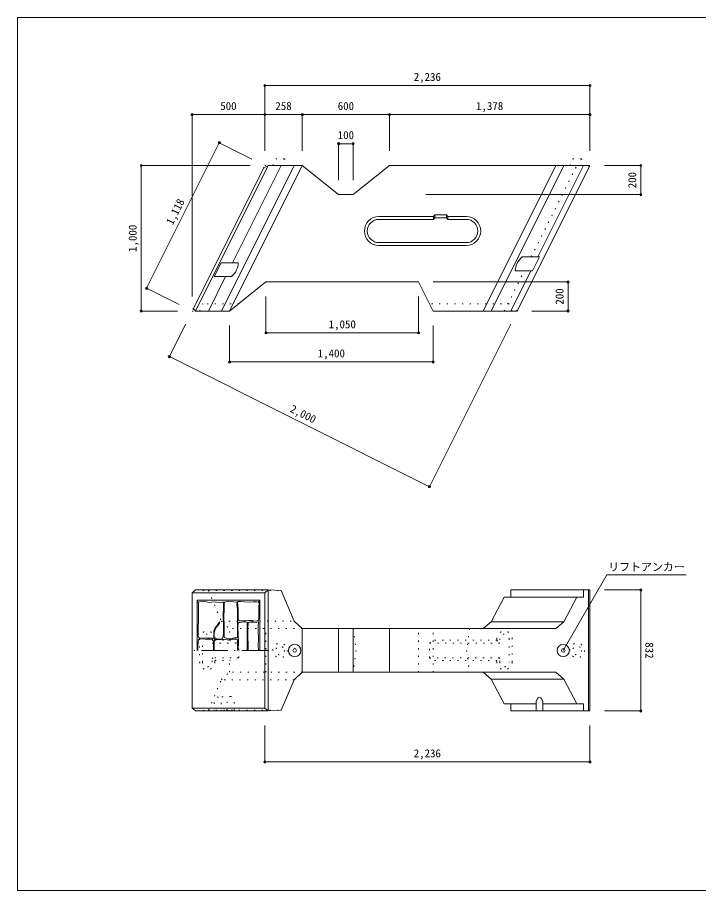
# Model space of a CAD drawing. Units: millimetres, scale not verified. Extents: x 165 to 8745, y 150 to 6150.
# Drawn here: x 165 to 4850, y 150 to 6150 of the extents above; entities that cross this region are included whole.
import ezdxf
from ezdxf.enums import TextEntityAlignment as Align

# ---------------------------------------------------------------- set-up
doc = ezdxf.new("R2010")
doc.units = ezdxf.units.MM
doc.header["$LTSCALE"] = 30
doc.header["$PDMODE"] = 32
doc.header["$PDSIZE"] = 15
doc.linetypes.add('DASHED_DOTTED', pattern=[9.25, 6, -1.5, 0.25, -1.5])
doc.linetypes.add('DOTTED', pattern=[1.75, 0.25, -1.5])
for name, color, linetype, lineweight in [('_0-0_', 7, 'Continuous', 18), ('_0-1_', 7, 'Continuous', 18), ('_0-2_', 4, 'Continuous', 9)]:
    doc.layers.add(name, color=color, linetype=linetype, lineweight=lineweight)
doc.styles.add('ＭＳ ゴシック', font='')
doc.styles.get('ＭＳ ゴシック').set_extended_font_data('MS Gothic')

msp = doc.modelspace()

# ---------------------------------------------------------------- linework, layer by layer
at = {"layer": '_0-0_'}
for p, q in [((8745, 6150), (165, 6150)), ((165, 6150), (165, 150)), ((165, 150), (8745, 150))]:
    msp.add_line(p, q, dxfattribs=at)
at = {"layer": '_0-1_', "linetype": 'DOTTED'}
for p, q in [((1921.23, 5132.5), (1941.23, 5179.5)), ((2001.23, 5179.5), (1941.23, 5179.5)), ((2001.23, 5179.5), (2021.23, 5132.5)), ((3963.45, 5132.5), (3983.45, 5179.5)), ((4043.45, 5179.5), (3983.45, 5179.5)), ((4043.45, 5179.5), (4063.45, 5132.5)), ((1857.29, 5114.61), (1866.23, 5132.5)), ((1866.23, 5132.5), (1888.59, 5132.5)), ((3698.82, 4504.43), (4012.86, 5132.5)), ((4102.3, 5132.5), (4092.3, 5132.5)), ((4097.83, 5123.56), (4102.3, 5132.5)), ((3512.86, 4132.5), (3651.32, 4409.43)), ((1375.18, 4150.39), (1366.23, 4132.5)), ((1418.23, 4132.5), (1439.51, 4182.5)), ((1686.73, 4182.5), (1439.51, 4182.5)), ((3546.03, 4182.5), (2999.23, 4182.5)), ((3567.3, 4132.5), (3546.03, 4182.5)), ((3602.3, 4132.5), (3606.77, 4141.44)), ((1366.23, 4132.5), (1388.59, 4132.5)), ((3592.3, 4132.5), (3602.3, 4132.5)), ((1388.59, 2216), (1478.04, 2211)), ((1478.04, 2211), (1978.04, 2211)), ((1478.04, 2211), (1567.48, 2001.1)), ((1567.48, 2001.1), (1623.38, 1950)), ((1567.48, 2001.1), (2067.48, 2001.1)), ((2123.38, 1950), (1623.38, 1950)), ((1624.23, 1870), (1624.23, 1950)), ((1874.23, 1650), (1874.23, 1950)), ((2474.23, 1950), (2494.23, 1800)), ((2924.23, 1650), (2924.23, 1950)), ((3024.23, 1650), (3024.23, 1950)), ((3274.23, 1950), (3254.23, 1800)), ((1418.23, 1880), (1418.23, 1720)), ((1438.23, 1720), (1438.23, 1880)), ((1503.23, 1880), (1503.23, 1850)), ((1523.23, 1870), (1503.23, 1850)), ((1523.23, 1880), (1523.23, 1870)), ((1523.23, 1870), (1624.23, 1870)), ((1624.23, 1870), (1686.73, 1850)), ((2999.23, 1850), (3024.23, 1870)), ((3461.84, 1870), (3024.23, 1870)), ((3461.84, 1880), (3461.84, 1870)), ((3461.84, 1870), (3481.84, 1850)), ((3481.84, 1880), (3481.84, 1850)), ((3546.84, 1880), (3546.84, 1720)), ((3566.84, 1720), (3566.84, 1880)), ((1503.23, 1850), (1686.73, 1850)), ((1686.73, 1750), (1686.73, 1850)), ((2494.23, 1800), (2474.23, 1650)), ((2999.23, 1750), (2999.23, 1850)), ((3481.84, 1850), (2999.23, 1850)), ((3254.23, 1800), (3274.23, 1650)), ((1503.23, 1720), (1503.23, 1750)), ((1503.23, 1750), (1523.23, 1730)), ((1686.73, 1750), (1503.23, 1750)), ((1624.23, 1730), (1686.73, 1750)), ((2999.23, 1750), (3481.84, 1750)), ((2999.23, 1750), (3024.23, 1730)), ((3481.84, 1750), (3461.84, 1730)), ((3481.84, 1720), (3481.84, 1750)), ((1523.23, 1730), (1624.23, 1730)), ((1523.23, 1720), (1523.23, 1730)), ((1624.23, 1650), (1624.23, 1730)), ((3461.84, 1730), (3024.23, 1730)), ((3461.84, 1720), (3461.84, 1730)), ((1567.48, 1598.9), (1623.38, 1650)), ((2124.23, 1650), (1623.38, 1650)), ((1478.04, 1389), (1567.48, 1598.9)), ((2067.48, 1598.9), (1567.48, 1598.9)), ((1631.43, 1484), (1541.99, 1479)), ((1388.59, 1384), (1478.04, 1389)), ((1478.04, 1389), (1978.04, 1389)), ((1518.24, 1384), (1518.24, 1431.5)), ((1607.68, 1389), (1518.24, 1384)), ((1565.74, 1384), (1565.74, 1431.5)), ((1565.74, 1384), (1655.18, 1389)), ((1607.68, 1389), (1607.68, 1436.5)), ((1655.18, 1389), (1655.18, 1436.5))]:
    msp.add_line(p, q, dxfattribs=at)
at = {"layer": '_0-1_'}
for p, q in [((1375.18, 4150.39), (1857.29, 5114.61)), ((1388.59, 4132.5), (1888.59, 5132.5)), ((1567.48, 4132.5), (2067.48, 5132.5)), ((1623.38, 4132.5), (2123.38, 5132.5)), ((1644, 4464.43), (1978.04, 5132.5)), ((1857.29, 5114.61), (1888.59, 5132.5)), ((1888.59, 5132.5), (2124.23, 5132.5)), ((2124.23, 5132.5), (2374.23, 4932.5)), ((2474.23, 4932.5), (2724.23, 5132.5)), ((2724.23, 5132.5), (4092.3, 5132.5)), ((3367.51, 4132.5), (3867.51, 5132.5)), ((3423.42, 4132.5), (3923.42, 5132.5)), ((4097.83, 5123.56), (3606.77, 4141.44)), ((4057.58, 5132.5), (3743.55, 4504.43)), ((4092.3, 5132.5), (4097.83, 5123.56)), ((2374.23, 4932.5), (2474.23, 4932.5)), ((2651.2, 4782.5), (3026.2, 4782.5)), ((3026.2, 4762.5), (2651.2, 4762.5)), ((3036.2, 4792.5), (3026.2, 4782.5)), ((3026.2, 4782.5), (3026.2, 4762.5)), ((3036.2, 4772.5), (3026.2, 4762.5)), ((3116.2, 4792.5), (3036.2, 4792.5)), ((3036.2, 4792.5), (3036.2, 4772.5)), ((3036.2, 4772.5), (3116.2, 4772.5)), ((3116.2, 4772.5), (3116.2, 4792.5)), ((3116.2, 4792.5), (3126.2, 4782.5)), ((3116.2, 4772.5), (3126.2, 4762.5)), ((3126.2, 4782.5), (3126.2, 4762.5)), ((3126.2, 4782.5), (3251.2, 4782.5)), ((3251.2, 4762.5), (3126.2, 4762.5)), ((2651.2, 4602.5), (3251.2, 4602.5)), ((2651.2, 4582.5), (3251.2, 4582.5)), ((3636.46, 4504.43), (3754.72, 4504.43)), ((3707.22, 4409.43), (3754.72, 4504.43)), ((1565.74, 4464.43), (1518.24, 4369.43)), ((1565.74, 4464.43), (1684, 4464.43)), ((3696.05, 4409.43), (3557.58, 4132.5)), ((3588.96, 4409.43), (3707.22, 4409.43)), ((1478.04, 4132.5), (1596.5, 4369.43)), ((1518.24, 4369.43), (1636.5, 4369.43)), ((1624.23, 4132.5), (1874.23, 4332.5)), ((2924.23, 4332.5), (1874.23, 4332.5)), ((2924.23, 4332.5), (3024.23, 4132.5)), ((1375.18, 4150.39), (1388.59, 4132.5)), ((3592.3, 4132.5), (3606.77, 4141.44)), ((1388.59, 4132.5), (1624.23, 4132.5)), ((3024.23, 4132.5), (3592.3, 4132.5)), ((1388.59, 2216), (1366.23, 2196)), ((1866.23, 2196), (1366.23, 2196)), ((1366.23, 1404), (1366.23, 2196)), ((1388.59, 2216), (1888.59, 2216)), ((1888.59, 2216), (1866.23, 2196)), ((1866.23, 1404), (1866.23, 2196)), ((1888.59, 2216), (1978.04, 2211)), ((1888.59, 1384), (1888.59, 2216)), ((1978.04, 2211), (2067.48, 2001.1)), ((3512.86, 2166), (3423.42, 1996.6)), ((4057.58, 2166), (3512.86, 2166)), ((3557.58, 2166), (3557.58, 2216)), ((4102.3, 2216), (3557.58, 2216)), ((4012.86, 2166), (3923.42, 1996.6)), ((4057.58, 2166), (4057.58, 2216)), ((4092.3, 1384), (4092.3, 2216)), ((4102.3, 2216), (4102.3, 1384)), ((1401.23, 2146), (1831.23, 2146)), ((1408.73, 2131), (1401.23, 2146)), ((1401.23, 2146), (1401.23, 1800)), ((1408.73, 2131), (1444.27, 2138.75)), ((1409.17, 2115.45), (1408.73, 2131)), ((1409.51, 2089.31), (1409.17, 2115.45)), ((1444.27, 2138.75), (1482.52, 2130.48)), ((1482.52, 2130.48), (1520.77, 2133.58)), ((1520.77, 2133.58), (1560.56, 2127.38)), ((1560.56, 2127.38), (1576.07, 2131.51)), ((1576.07, 2131.51), (1582.84, 2131.96)), ((1582.84, 2131.96), (1582.84, 2097.56)), ((1589.38, 2131.27), (1585.94, 2116.14)), ((1585.94, 2116.14), (1585.94, 2080.37)), ((1615.51, 2138.15), (1589.38, 2131.27)), ((1650.59, 2134.02), (1615.51, 2138.15)), ((1675.36, 2132.64), (1650.59, 2134.02)), ((1673.98, 2114.76), (1675.36, 2132.64)), ((1679.48, 2078.99), (1673.98, 2114.76)), ((1683.57, 2135.65), (1679.43, 2130.48)), ((1679.43, 2130.48), (1679.95, 2110.84)), ((1679.95, 2110.84), (1682.54, 2081.9)), ((1699.59, 2136.68), (1683.57, 2135.65)), ((1723.37, 2134.61), (1699.59, 2136.68)), ((1764.2, 2132.55), (1723.37, 2134.61)), ((1786.94, 2133.58), (1764.2, 2132.55)), ((1811.74, 2134.61), (1786.94, 2133.58)), ((1823.73, 2131), (1811.74, 2134.61)), ((1823.73, 2131), (1831.23, 2146)), ((1826.73, 2126.35), (1823.73, 2131)), ((1825.18, 2098.44), (1826.73, 2126.35)), ((1831.23, 1800), (1831.23, 2146)), ((1410.89, 2046.66), (1409.51, 2089.31)), ((1409.85, 2009.52), (1410.89, 2046.66)), ((1582.84, 2097.56), (1580.78, 2040.47)), ((1580.78, 2040.47), (1582.5, 1982.7)), ((1585.94, 2080.37), (1585.25, 2033.6)), ((1678.79, 1990.95), (1679.48, 2078.99)), ((1682.54, 2081.9), (1682.02, 2035.38)), ((1826.22, 2064.32), (1825.18, 2098.44)), ((1825.7, 2025.05), (1826.22, 2064.32)), ((1408.13, 1951.74), (1409.85, 2009.52)), ((1545.07, 1982.68), (1539.01, 1970.57)), ((1541.34, 1968.71), (1554.38, 1985.47)), ((1552.98, 1991.06), (1545.07, 1982.68)), ((1556.71, 1995.71), (1552.98, 1991.06)), ((1554.38, 1985.47), (1556.71, 1995.71)), ((1582.5, 1982.7), (1582.16, 1922.86)), ((1585.25, 2033.6), (1587.31, 1968.94)), ((1677.42, 1948.31), (1678.79, 1990.95)), ((1683.16, 1992.41), (1681.23, 1957.66)), ((1682.02, 2035.38), (1682.54, 2011.61)), ((1682.54, 2011.61), (1689.25, 2003.34)), ((1693.77, 1992.41), (1683.16, 1992.41)), ((1689.25, 2003.34), (1727.5, 2003.34)), ((1724.66, 1996.27), (1693.77, 1992.41)), ((1744.45, 1993.37), (1724.66, 1996.27)), ((1727.5, 2003.34), (1754.89, 2005.41)), ((1744.45, 1993.37), (1745.9, 1951.87)), ((1750.86, 1991.06), (1748.53, 1951.02)), ((1758.31, 1993.85), (1750.86, 1991.06)), ((1754.89, 2005.41), (1777.12, 2005.41)), ((1789.97, 1994.78), (1758.31, 1993.85)), ((1777.12, 2005.41), (1799.34, 2002.3)), ((1807.2, 1991.06), (1789.97, 1994.78)), ((1799.34, 2002.3), (1822.6, 2005.41)), ((1820.11, 1998.53), (1807.2, 1991.06)), ((1819.77, 1966.85), (1822.57, 1991.99)), ((1822.57, 1991.99), (1820.11, 1998.53)), ((1822.6, 2005.41), (1825.7, 2025.05)), ((2067.48, 2001.1), (2123.38, 1950)), ((3367.51, 1950), (3423.42, 1996.6)), ((3923.42, 1996.6), (3423.42, 1996.6)), ((3867.51, 1950), (3923.42, 1996.6)), ((1408.48, 1896.03), (1408.13, 1951.74)), ((1516.66, 1935.19), (1514.8, 1917.49)), ((1525.51, 1954.74), (1516.66, 1935.19)), ((1518.03, 1919.87), (1527.84, 1951.02)), ((1539.01, 1970.57), (1525.51, 1954.74)), ((1527.84, 1951.02), (1541.34, 1968.71)), ((1582.16, 1922.86), (1578.37, 1883.65)), ((1586.63, 1935.92), (1585.94, 1891.9)), ((1587.31, 1968.94), (1586.63, 1935.92)), ((1677.42, 1886.4), (1677.42, 1948.31)), ((1681.23, 1957.66), (1684.12, 1905.54)), ((1745.9, 1951.87), (1745.9, 1892.02)), ((1748.53, 1951.02), (1749.47, 1884.9)), ((1821.63, 1930.53), (1819.77, 1966.85)), ((1822.1, 1883.04), (1821.63, 1930.53)), ((3867.51, 1950), (2123.38, 1950)), ((2124.23, 1650), (2124.23, 1950)), ((2374.23, 1950), (2374.23, 1650.53)), ((2474.23, 1950), (2474.23, 1650)), ((2724.23, 1950), (2724.23, 1650)), ((1410.39, 1874.47), (1406.56, 1830.79)), ((1411.92, 1885.71), (1408.48, 1896.03)), ((1410.39, 1874.47), (1421.94, 1879.62)), ((1420.52, 1885.71), (1411.92, 1885.71)), ((1434.62, 1885.03), (1420.52, 1885.71)), ((1421.94, 1879.62), (1453.38, 1876.94)), ((1454.91, 1886.4), (1434.62, 1885.03)), ((1453.38, 1876.94), (1484.82, 1878.28)), ((1473.13, 1885.03), (1454.91, 1886.4)), ((1496.52, 1883.65), (1473.13, 1885.03)), ((1484.82, 1878.28), (1504.88, 1876.27)), ((1513.1, 1879.78), (1496.52, 1883.65)), ((1504.88, 1876.27), (1512.57, 1862.23)), ((1512.57, 1862.23), (1513.91, 1828.12)), ((1515.73, 1887.69), (1513.1, 1879.78)), ((1514.8, 1917.49), (1514.8, 1896.07)), ((1514.8, 1896.07), (1515.73, 1887.69)), ((1517.16, 1878.84), (1518.03, 1919.87)), ((1527.47, 1887.78), (1517.16, 1878.84)), ((1520.6, 1874.27), (1517.92, 1847.51)), ((1537.99, 1875.6), (1520.6, 1874.27)), ((1543.98, 1878.15), (1527.47, 1887.78)), ((1567.42, 1875.6), (1537.99, 1875.6)), ((1564.62, 1878.15), (1543.98, 1878.15)), ((1578.37, 1883.65), (1564.62, 1878.15)), ((1590.16, 1876.94), (1567.42, 1875.6)), ((1585.94, 1891.9), (1610.01, 1880.9)), ((1617.58, 1870.25), (1590.16, 1876.94)), ((1610.01, 1880.9), (1632.71, 1880.9)), ((1643.67, 1878.28), (1617.58, 1870.25)), ((1632.71, 1880.9), (1656.78, 1887.78)), ((1672.43, 1876.94), (1643.67, 1878.28)), ((1656.78, 1887.78), (1674.67, 1887.78)), ((1677.39, 1875.93), (1672.43, 1876.94)), ((1674.67, 1887.78), (1677.42, 1886.4)), ((1679.23, 1862.12), (1677.39, 1875.93)), ((1679.23, 1826.66), (1679.23, 1862.12)), ((1685.09, 1863.07), (1683.8, 1800)), ((1684.12, 1905.54), (1685.09, 1863.07)), ((1745.9, 1892.02), (1745.41, 1839.9)), ((1749.47, 1884.9), (1752.26, 1848.58)), ((1821.63, 1832.75), (1822.1, 1883.04)), ((1406.56, 1830.79), (1406.05, 1800)), ((1513.91, 1828.12), (1513.91, 1800)), ((1517.92, 1802.03), (1517.86, 1800)), ((1517.92, 1847.51), (1517.92, 1802.03)), ((1678.73, 1800), (1679.23, 1826.66)), ((1745.41, 1839.9), (1745.72, 1800)), ((1751.79, 1802.02), (1751.62, 1800)), ((1752.26, 1848.58), (1751.79, 1802.02)), ((1822.13, 1800), (1821.63, 1832.75)), ((2123.38, 1650), (2067.48, 1598.9)), ((3867.51, 1650), (2123.38, 1650)), ((3367.51, 1650), (3423.42, 1603.4)), ((3867.51, 1650), (3923.42, 1603.4)), ((1978.04, 1389), (2067.48, 1598.9)), ((3423.42, 1603.4), (3512.86, 1434)), ((3923.42, 1603.4), (3423.42, 1603.4)), ((4012.86, 1434), (3923.42, 1603.4)), ((1366.23, 1404), (1388.59, 1384)), ((1866.23, 1404), (1366.23, 1404)), ((1888.59, 1384), (1388.59, 1384)), ((1866.23, 1404), (1888.59, 1384)), ((1888.59, 1384), (1978.04, 1389)), ((3731.98, 1434), (3512.86, 1434)), ((3557.58, 1384), (3557.58, 1434)), ((3557.58, 1384), (3557.58, 1434)), ((4102.3, 1384), (3557.58, 1384)), ((3731.95, 1384), (3731.95, 1431.5)), ((4057.58, 1434), (3779.41, 1434)), ((3779.45, 1384), (3779.45, 1431.5)), ((4057.58, 1384), (4057.58, 1434))]:
    msp.add_line(p, q, dxfattribs=at)
at = {"layer": '_0-1_', "linetype": 'DASHED_DOTTED'}
msp.add_line((1888.59, 1800), (1366.23, 1800), dxfattribs=at)
at = {"layer": '_0-1_', "linetype": 'DOTTED'}
for centre, radius in [((1971.23, 1800), 50), ((1971.23, 1800), 30), ((4014.3, 1800), 50), ((4014.3, 1800), 30)]:
    msp.add_circle(centre, radius, dxfattribs=at)
at = {"layer": '_0-1_'}
for centre, radius in [((2071.73, 1800), 42.5), ((2071.73, 1800), 12.5), ((3918.8, 1800), 42.5), ((3918.8, 1800), 12.5)]:
    msp.add_circle(centre, radius, dxfattribs=at)
for centre, radius, start, end in [((2651.2, 4682.5), 100, 90, 270), ((2651.2, 4682.5), 80, 90, 270), ((3251.2, 4682.5), 100, 270, 90), ((3251.2, 4682.5), 80, 270, 90), ((3718.25, 4404.16), 129.4, 129.20453, 177.66536), ((1554.71, 4469.7), 129.4, 309.20453, 357.66536)]:
    msp.add_arc(centre, radius, start, end, dxfattribs=at)
at = {"layer": '_0-1_', "linetype": 'DOTTED'}
for centre, radius, start, end in [((1470.73, 1880), 52.5, 0, 180), ((3514.34, 1880), 52.5, 0, 180), ((1470.73, 1880), 32.5, 0, 180), ((3514.34, 1880), 32.5, 0, 180), ((1470.73, 1720), 52.5, 180, 0), ((1470.73, 1720), 32.5, 180, 0), ((3514.34, 1720), 52.5, 180, 0), ((3514.34, 1720), 32.5, 180, 0)]:
    msp.add_arc(centre, radius, start, end, dxfattribs=at)
for centre in [(1541.99, 1431.5), (1631.43, 1436.5)]:
    msp.add_ellipse(centre, major_axis=(0, 47.5), ratio=0.5, start_param=4.712389, end_param=7.8539816, dxfattribs=at)
at = {"layer": '_0-1_'}
msp.add_ellipse((3755.7, 1431.5), major_axis=(0, 47.5), ratio=0.5, start_param=4.712389, end_param=7.8539816, dxfattribs=at)
at = {"layer": '_0-2_'}
for p, q in [((1866.23, 5682.5), (1866.23, 5232.5)), ((1866.23, 5682.5), (4102.3, 5682.5)), ((4102.3, 5682.5), (4102.3, 5232.5)), ((1366.23, 5482.5), (2724.23, 5482.5)), ((1366.23, 5482.5), (1366.23, 4232.5)), ((2124.23, 5482.5), (2124.23, 5232.5)), ((2124.23, 5482.5), (2124.23, 5232.5)), ((2124.23, 5482.5), (2124.23, 5232.5)), ((2724.23, 5482.5), (2724.23, 5232.5)), ((2724.23, 5482.5), (4102.3, 5482.5)), ((1553.18, 5289.02), (1053.18, 4289.02)), ((1553.18, 5289.02), (1776.79, 5177.22)), ((2374.23, 5282.5), (2474.23, 5282.5)), ((2374.23, 5282.5), (2374.23, 5032.5)), ((2474.23, 5282.5), (2474.23, 5032.5)), ((1016.23, 5132.5), (1766.23, 5132.5)), ((1016.23, 4132.5), (1016.23, 5132.5)), ((4452.3, 5132.5), (4202.3, 5132.5)), ((4452.3, 5132.5), (4452.3, 4932.5)), ((4452.3, 4932.5), (2974.23, 4932.5)), ((3952.3, 4332.5), (3024.23, 4332.5)), ((3952.3, 4132.5), (3952.3, 4332.5)), ((1053.18, 4289.02), (1276.79, 4177.22)), ((1874.23, 3982.5), (1874.23, 4232.5)), ((2924.23, 3982.5), (2924.23, 4232.5)), ((1016.23, 4132.5), (1266.23, 4132.5)), ((3952.3, 4132.5), (3702.3, 4132.5)), ((1209.71, 3819.45), (1321.51, 4043.06)), ((1624.23, 3782.5), (1624.23, 4032.5)), ((2998.56, 2925.02), (3557.58, 4043.06)), ((3024.23, 3782.5), (3024.23, 4032.5)), ((1874.23, 3982.5), (2924.23, 3982.5)), ((1209.71, 3819.45), (2998.56, 2925.02)), ((3024.23, 3782.5), (1624.23, 3782.5)), ((4452.3, 2216), (4202.3, 2216)), ((4452.3, 1384), (4452.3, 2216)), ((4452.3, 1384), (4202.3, 1384)), ((1866.23, 1034), (1866.23, 1284)), ((4102.3, 1034), (4102.3, 1284)), ((1866.23, 1034), (4102.3, 1034))]:
    msp.add_line(p, q, dxfattribs=at)
at = {"layer": '_0-2_', "color": 7, "lineweight": 18}
for p, q in [((3918.8, 1800), (4218.8, 2319.62)), ((4218.8, 2319.62), (4763.8, 2319.62))]:
    msp.add_line(p, q, dxfattribs=at)
at = {"layer": '_0-2_'}
for p in [(1866.23, 5682.5), (4102.3, 5682.5), (1366.23, 5482.5), (1866.23, 5482.5), (2124.23, 5482.5), (2724.23, 5482.5), (4102.3, 5482.5), (1553.18, 5289.02), (2374.23, 5282.5), (2474.23, 5282.5), (1016.23, 5132.5), (4452.3, 5132.5), (4452.3, 4932.5), (3952.3, 4332.5), (1053.18, 4289.02), (1016.23, 4132.5), (3952.3, 4132.5), (1874.23, 3982.5), (2924.23, 3982.5), (1209.71, 3819.45), (1624.23, 3782.5), (3024.23, 3782.5), (2998.56, 2925.02), (4452.3, 2216), (4452.3, 1384), (1866.23, 1034), (4102.3, 1034)]:
    msp.add_point(p, dxfattribs=at)

# ---------------------------------------------------------------- texts
at = {"layer": '_0-2_', "style": 'ＭＳ ゴシック'}
for s, p in [('2,236', (2890.52, 5697.5)), ('500', (1559.98, 5497.5)), ('258', (1938.98, 5497.5)), ('600', (2367.98, 5497.5)), ('1,378', (3319.52, 5497.5)), ('100', (2367.98, 5297.5)), ('1,050', (2305.48, 3997.5)), ('1,400', (2230.48, 3797.5)), ('リフトアンカー', (4228.8, 2329.62)), ('2,236', (2890.52, 1049))]:
    msp.add_text(s, height=54.99, dxfattribs=at).set_placement(p, align=Align.BOTTOM_LEFT)
for s, rotation, p in [('200', 90, (4437.3, 4976.25)), ('1,118', 63.435, (1247.84, 4711.88)), ('1,000', 90, (1001.23, 4538.75)), ('200', 90, (3937.3, 4176.25)), ('2,000', 333.435, (2026.99, 3427.58)), ('832', 270, (4467.3, 1856.25))]:
    msp.add_text(s, height=54.99, rotation=rotation, dxfattribs=at).set_placement(p, align=Align.BOTTOM_LEFT)

doc.saveas('drawing.dxf')
